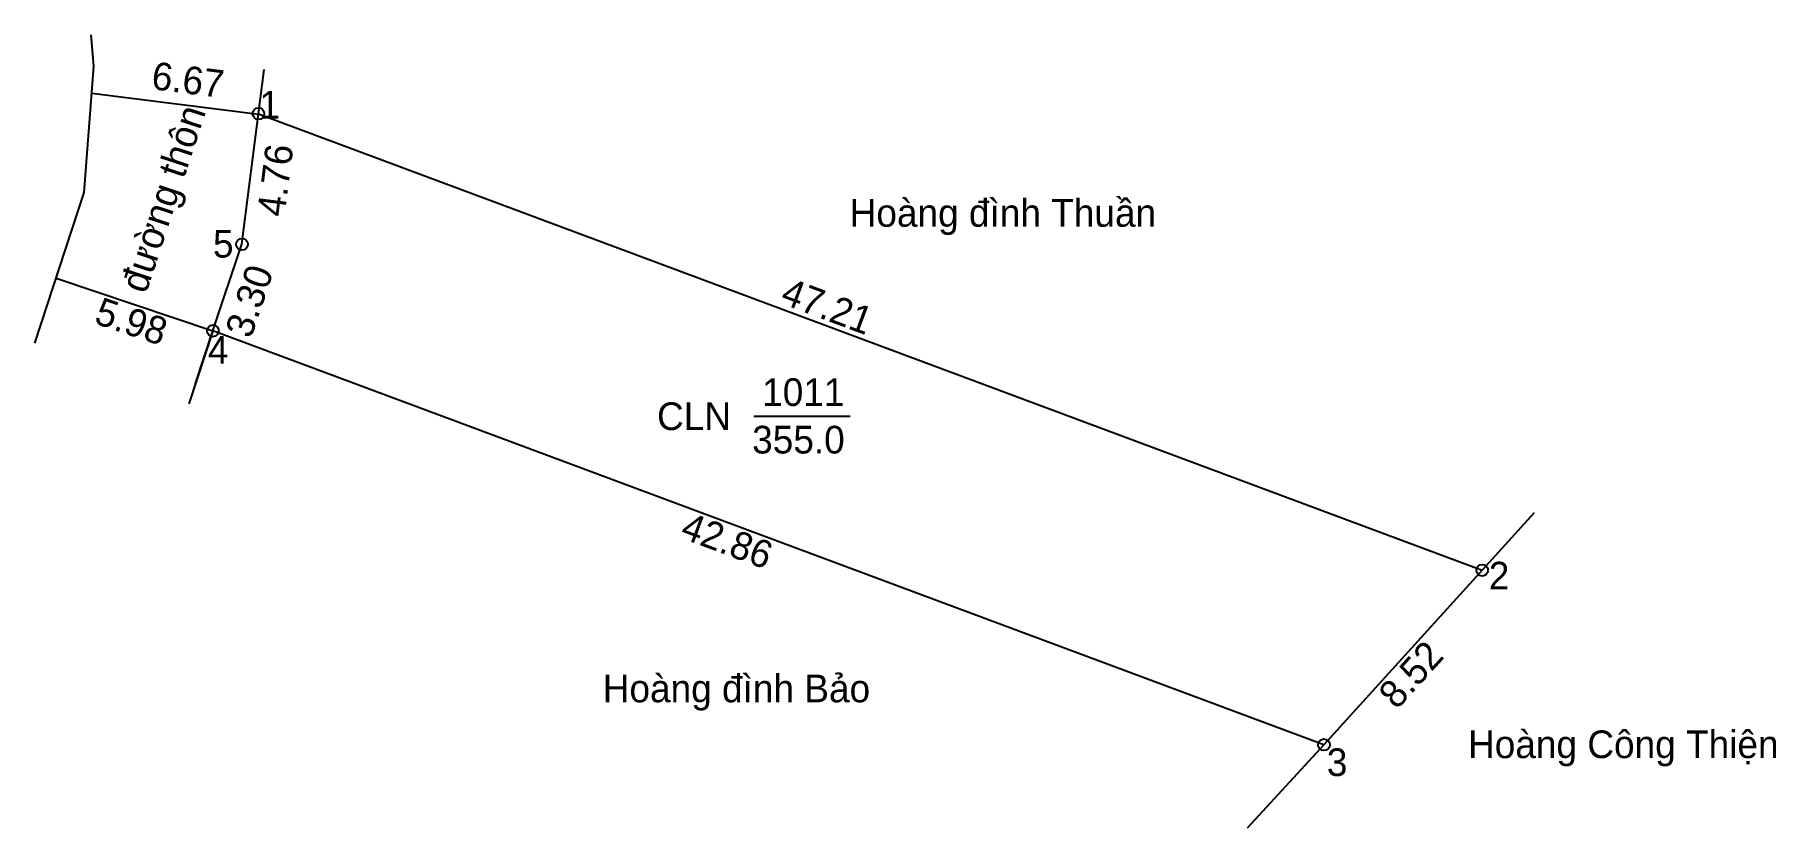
# Model space of a CAD drawing. Extents: x 547628 to 547690.9, y 1837576 to 1837604.7.
import ezdxf

# ---------------------------------------------------------------- set-up
doc = ezdxf.new("R2010")
doc.units = 0
for name, color, linetype in [('CanhThua', 7, 'Continuous'), ('ChieuDaiCanhThua', 7, 'Continuous'), ('Level 1', 7, 'Continuous'), ('Level 23', 7, 'Continuous'), ('Level 31', 7, 'Continuous'), ('MocDinhThua', 7, 'Continuous'), ('NhanDiaChinhThua', 7, 'Continuous'), ('NhanTuCan', 7, 'Continuous'), ('RauThua', 7, 'Continuous'), ('SoHieuDinhThua', 7, 'Continuous')]:
    doc.layers.add(name, color=color, linetype=linetype)

msp = doc.modelspace()

# ---------------------------------------------------------------- linework, layer by layer
at = {"layer": 'CanhThua'}
for p, q in [((547635.46, 1837597.13), (547636.057, 1837601.852)), ((547636.057, 1837601.852), (547680.29, 1837585.35)), ((547634.41, 1837594.003), (547635.46, 1837597.13)), ((547674.571, 1837579.04), (547634.41, 1837594.003)), ((547682.168, 1837587.422), (547674.571, 1837579.04))]:
    msp.add_line(p, q, dxfattribs=at)
at = {"layer": 'Level 1'}
for p, q in [((547630.035, 1837602.596), (547636.055, 1837601.835)), ((547628.743, 1837595.906), (547634.41, 1837594.003))]:
    msp.add_line(p, q, dxfattribs=at)
at = {"layer": 'Level 23'}
for p, q in [((547635.46, 1837597.13), (547636.259, 1837603.447)), ((547634.41, 1837594.003), (547635.46, 1837597.13)), ((547633.785, 1837592.102), (547634.41, 1837594.003))]:
    msp.add_line(p, q, dxfattribs=at)
at = {"layer": 'Level 31'}
msp.add_lwpolyline([(547627.972, 1837593.559), (547629.76, 1837599), (547630.11, 1837603.57), (547630.005, 1837604.703)], dxfattribs=at)
at = {"layer": 'MocDinhThua'}
for centre in [(547636.057, 1837601.852), (547635.46, 1837597.13), (547634.41, 1837594.003), (547680.29, 1837585.35), (547674.571, 1837579.04)]:
    msp.add_circle(centre, 0.211, dxfattribs=at)
at = {"layer": 'NhanDiaChinhThua'}
msp.add_line((547653.965, 1837590.917), (547657.441, 1837590.917), dxfattribs=at)
at = {"layer": 'RauThua'}
for p, q in [((547634.41, 1837594.003), (547633.542, 1837591.363)), ((547674.571, 1837579.04), (547671.792, 1837576.026))]:
    msp.add_line(p, q, dxfattribs=at)

# ---------------------------------------------------------------- texts
at = {"layer": 'ChieuDaiCanhThua'}
for s, rotation, p in [('4.76', 82.79435, (547636.995, 1837598.097)), ('3.30', 71.43872, (547635.784, 1837593.691)), ('47.21', 339.54097, (547654.879, 1837595.012)), ('42.86', 339.56584, (547651.259, 1837586.537)), ('8.52', 47.81275, (547677.205, 1837580.282))]:
    msp.add_text(s, height=1, rotation=rotation, dxfattribs=at).set_placement(p)
at = {"layer": 'Level 1'}
for s, rotation, p in [('6.67', 352.79435, (547632.155, 1837602.745)), ('đường thôn', 71.81004, (547631.992, 1837595.314)), ('5.98', 341.43872, (547630.072, 1837594.286))]:
    msp.add_text(s, height=1, rotation=rotation, dxfattribs=at).set_placement(p)
at = {"layer": 'NhanDiaChinhThua'}
for s, p in [('1011', (547654.264, 1837591.287)), ('CLN', (547650.464, 1837590.417)), ('355.0', (547653.902, 1837589.569))]:
    msp.add_text(s, height=1, dxfattribs=at).set_placement(p)
at = {"layer": 'NhanTuCan'}
for s, p in [('Hoàng đình Thuần', (547657.426, 1837597.765)), ('Hoàng đình Bảo', (547648.501, 1837580.576)), ('Hoàng Công Thiện', (547679.778, 1837578.558))]:
    msp.add_text(s, height=1, dxfattribs=at).set_placement(p)
at = {"layer": 'SoHieuDinhThua'}
for s, p in [('1', (547636.091, 1837601.676)), ('5', (547634.412, 1837596.651)), ('4', (547634.227, 1837592.814)), ('2', (547680.528, 1837584.654)), ('3', (547674.674, 1837577.909))]:
    msp.add_text(s, height=1, dxfattribs=at).set_placement(p)

doc.saveas('drawing.dxf')
